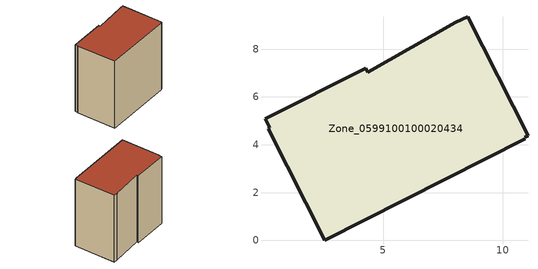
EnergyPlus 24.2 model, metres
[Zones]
Zone_0599100100020434
 floor ground (C_G): 4.37,7.03 8.04,9.12 8.53,9.36 11.06,4.38 10.92,4.31 10.94,4.25 2.56,0 0.19,4.67 0.26,4.7 0.06,5.08 4.28,7.21 z3.37
 wall outside (C_F): 11.06,4.38 8.53,9.36 8.04,9.12 4.37,7.03 4.28,7.21 0.06,5.08 0.26,4.7 0.19,4.67 2.56,0 10.94,4.25 10.92,4.31 11.06,4.38 z3.37:12.86
 roof outside (C_R): 0.06,5.08 0.26,4.7 0.19,4.67 2.56,0 10.94,4.25 10.92,4.31 11.06,4.38 8.53,9.36 8.04,9.12 4.37,7.03 4.28,7.21 z12.86
[BUILDING]
Pand.0599100100020434: North Axis=0; Terrain=City; Loads Convergence Tolerance Value=0.04; Temperature Convergence Tolerance Value=0.4; Solar Distribution=FullExterior; Maximum Number of Warmup Days=25; Minimum Number of Warmup Days=1
[Site:Location]
Rotterdam.The.Hague.AP_ZH_NLD Design_Conditions: Latitude=51.96; Longitude=4.45; Time Zone=1; Elevation=-4.5
[SITE:GROUNDTEMPERATURE:BUILDINGSURFACE]
18, 18, 18, 18, 18, 18, 18, 18, 18, 18, 18, 18
[MATERIAL] Thermal Absorptance=0.9; Solar Absorptance=0.7; Visible Absorptance=0.7
Name | Roughness | Thickness | Conductivity | Density | Specific Heat
G.TC.2015-2018 | MediumSmooth | 0.15 | 0.0428571 | 540 | 1210
F.TC.2015-2018 | Rough | 0.3 | 0.0666667 | 1920 | 840
R.TC.2015-2018 | MediumRough | 0.2 | 0.0333333 | 1500 | 1000
[CONSTRUCTION]
C_G: G.TC.2015-2018
C_F: F.TC.2015-2018
C_R: R.TC.2015-2018
[ZONE]
Zone_0599100100020434: Type=1; Multiplier=1; Ceiling Height=Autocalculate; Volume=Autocalculate; Floor Area=autocalculate; Part of Total Floor Area=Yes
[ZONEINFILTRATION:DESIGNFLOWRATE]
Infil_Zone_0599100100020434: Zone or ZoneList or Space or SpaceList=Zone_0599100100020434; Schedule=AlwaysOn; Design Flow Rate Calculation Method=Flow/Area; Flow Rate per Floor Area=0.0015; Constant Term Coefficient=1; Temperature Term Coefficient=0; Velocity Term Coefficient=0; Velocity Squared Term Coefficient=0
[HVACTEMPLATE:ZONE:IDEALLOADSAIRSYSTEM]
Zone_0599100100020434: Maximum Heating Supply Air Temperature=50; Minimum Cooling Supply Air Temperature=13; Maximum Heating Supply Air Humidity Ratio=0.0156; Minimum Cooling Supply Air Humidity Ratio=0.0077; Heating Limit=NoLimit; Cooling Limit=NoLimit; Dehumidification Control Type=ConstantSensibleHeatRatio; Cooling Sensible Heat Ratio=0.7; Dehumidification Setpoint=60; Humidification Control Type=None; Humidification Setpoint=30; Outdoor Air Method=None; Outdoor Air Flow Rate per Person=0.00944; Outdoor Air Flow Rate per Zone Floor Area=0; Outdoor Air Flow Rate per Zone=0; Demand Controlled Ventilation Type=None; Outdoor Air Economizer Type=NoEconomizer; Heat Recovery Type=None; Sensible Heat Recovery Effectiveness=0.7; Latent Heat Recovery Effectiveness=0.65
[ZONECONTROL:THERMOSTAT]
ThermostatControl_Zone_0599100100020434: Zone or ZoneList=Zone_0599100100020434; Control Type Schedule=DualSetpointControlType; Control 1=Thermostat_Zone_0599100100020434; Temperature Difference Between Cutout And Setpoint=0
[THERMOSTATSETPOINT:DUALSETPOINT]
Thermostat_Zone_0599100100020434: Heating Setpoint Temperature Schedule=HeatingSetpoint_Zone_0599100100020434; Cooling Setpoint Temperature Schedule=CoolingSetpoint_Zone_0599100100020434
[SCHEDULE:COMPACT]
HeatingSetpoint_Zone_0599100100020434: Through: 12/31, For: AllDays, Until: 24:00, 21
CoolingSetpoint_Zone_0599100100020434: Through: 12/31, For: AllDays, Until: 24:00, 24
DualSetpointControlType: Through: 12/31, For: AllDays, Until: 24:00, 4
AlwaysOn: Through: 12/31, For: AllDays, Until: 24:00, 1
